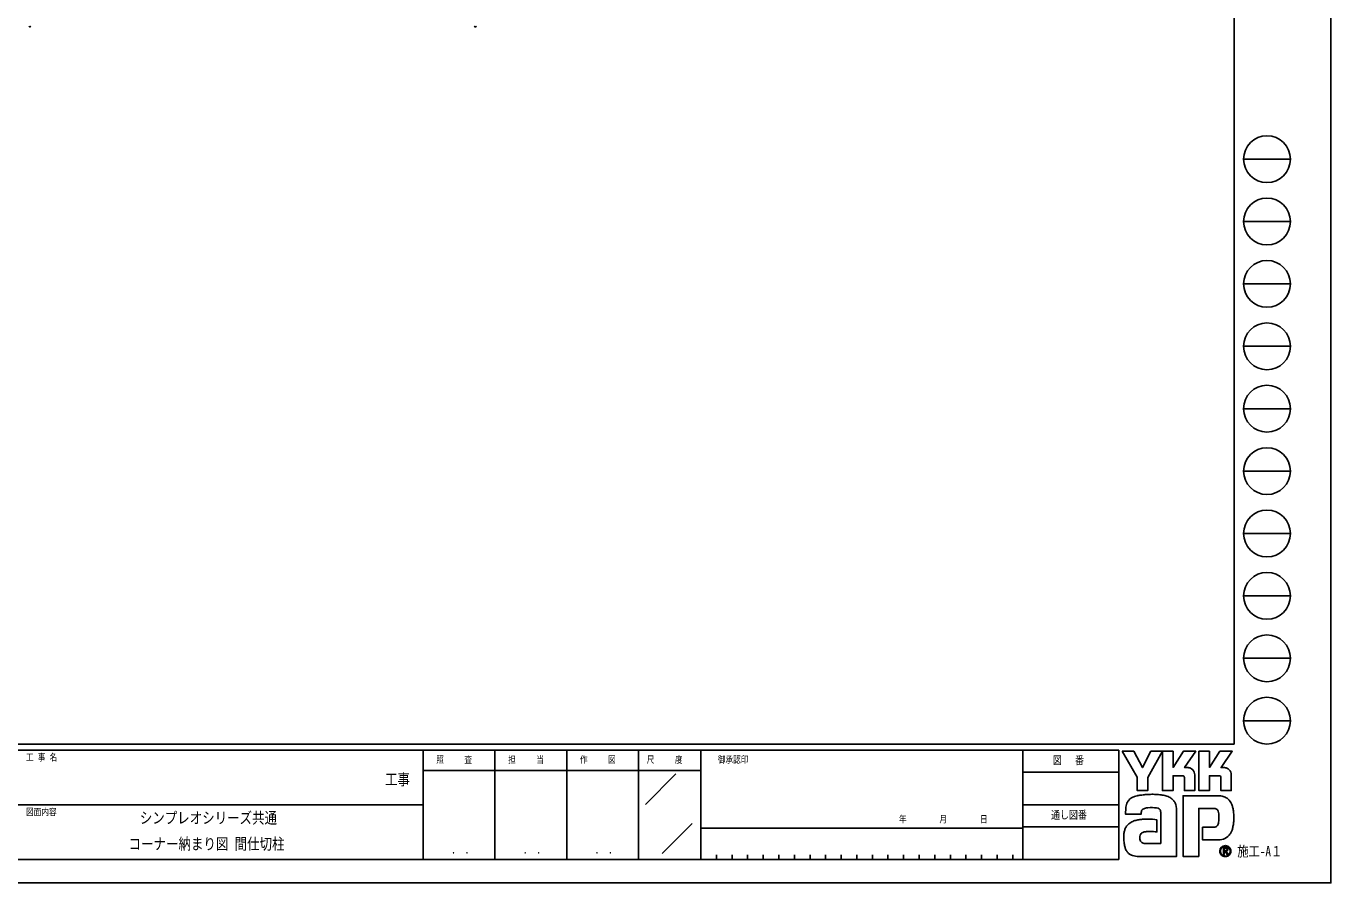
# Model space of a CAD drawing. Units: millimetres, scale not verified. Extents: x -5887 to 5887, y -4158 to 4158.
# Drawn here: x 30 to 5887, y -4158 to -313 of the extents above; entities that cross this region are included whole.
import ezdxf
from ezdxf.enums import TextEntityAlignment as Align

# ---------------------------------------------------------------- set-up
doc = ezdxf.new("R2010")
doc.units = ezdxf.units.MM
doc.header["$LTSCALE"] = 20
for name, color, linetype in [('0-2_USER1', 3, 'Continuous'), ('0-3_YKK_A1', 4, 'Continuous'), ('0-5_YKK_ZWAK', 7, 'Continuous')]:
    doc.layers.add(name, color=color, linetype=linetype)
doc.styles.add('ＭＳ ゴシック', font='')
doc.styles.get('ＭＳ ゴシック').set_extended_font_data('MS Gothic')

msp = doc.modelspace()

# ---------------------------------------------------------------- linework, layer by layer
at = {"layer": '0-3_YKK_A1'}
for centre, start, end in [((46.8, -311.11), 202.46633, 256.70293), ((46.8, -311.11), 256.70293, 283.29707), ((46.8, -311.11), 283.29707, 337.53367), ((2046.8, -311.11), 202.46633, 256.70293), ((2046.8, -311.11), 256.70293, 283.29707), ((2046.8, -311.11), 283.29707, 337.53367)]:
    msp.add_arc(centre, 5, start, end, dxfattribs=at)
at = {"layer": '0-5_YKK_ZWAK'}
for p, q in [((5453.03, 3885), (5453.03, -3535)), ((5495.03, -910), (5705.03, -910)), ((5495.03, -1190), (5705.03, -1190)), ((5495.03, -1470), (5705.03, -1470)), ((5495.03, -1750), (5705.03, -1750)), ((5495.03, -2030), (5705.03, -2030)), ((5495.03, -2310), (5705.03, -2310)), ((5495.03, -2590), (5705.03, -2590)), ((5495.03, -2870), (5705.03, -2870)), ((5495.03, -3150), (5705.03, -3150)), ((5495.03, -3430), (5705.03, -3430)), ((5453.03, -3535), (-5466.97, -3535)), ((1813.03, -3563), (-6.97, -3563)), ((2135.03, -3563), (2135.03, -4053)), ((2457.03, -3563), (2457.03, -4053)), ((2779.03, -3563), (2779.03, -4053)), ((3059.03, -3563), (2779.03, -3563)), ((4504.53, -3563), (3059.03, -3563)), ((3059.03, -3563), (3059.03, -4053)), ((4504.53, -3563), (4504.53, -4053)), ((4935.03, -3563), (4504.53, -3563)), ((4935.03, -3563), (4935.03, -4053)), ((2779.03, -3654), (1813.03, -3654)), ((2779.03, -3654), (3059.03, -3654)), ((2809.95, -3805.61), (2947.05, -3668.5)), ((4504.53, -3661), (4935.03, -3661)), ((-6.97, -3808), (1813.03, -3808)), ((4504.53, -3808), (4935.03, -3808)), ((2884.94, -4026.38), (3019.65, -3891.68)), ((3059.03, -3913), (4504.53, -3913)), ((4935.03, -3906), (4504.53, -3906)), ((3129.03, -4032), (3129.03, -4053)), ((3199.03, -4032), (3199.03, -4053)), ((3269.03, -4032), (3269.03, -4053)), ((3339.03, -4032), (3339.03, -4053)), ((3409.03, -4032), (3409.03, -4053)), ((3479.03, -4032), (3479.03, -4053)), ((3549.03, -4032), (3549.03, -4053)), ((3619.03, -4032), (3619.03, -4053)), ((3689.03, -4032), (3689.03, -4053)), ((3759.03, -4032), (3759.03, -4053)), ((3829.03, -4032), (3829.03, -4053)), ((3899.03, -4032), (3899.03, -4053)), ((3969.03, -4032), (3969.03, -4053)), ((4039.03, -4032), (4039.03, -4053)), ((4109.03, -4032), (4109.03, -4053)), ((4179.03, -4032), (4179.03, -4053)), ((4249.03, -4032), (4249.03, -4053)), ((4319.03, -4032), (4319.03, -4053)), ((4389.03, -4032), (4389.03, -4053)), ((4459.03, -4032), (4459.03, -4053)), ((5413.34, -4037.57), (5413.34, -4037.57)), ((-6.97, -4053), (1813.03, -4053)), ((1813.03, -4053), (2779.03, -4053)), ((2779.03, -4053), (3059.03, -4053)), ((3059.03, -4053), (4504.53, -4053)), ((4504.53, -4053), (4935.03, -4053))]:
    msp.add_line(p, q, dxfattribs=at)
for points in [[(-5887, -4158), (5887, -4158), (5887, 4158), (-5887, 4158)], [(4950.43, -3567.2), (5001.96, -3567.2), (5040.66, -3640.14), (5079.25, -3567.2), (5130.83, -3567.2), (5064.74, -3684.79), (5064.74, -3743.79), (5017.74, -3743.79), (5017.74, -3683.2)]]:
    msp.add_lwpolyline(points, close=True, dxfattribs=at)
for points in [[(2779.03, -3563), (1813.03, -3563), (1813.03, -4053)], [(5222.77, -3677.25), (5178.28, -3677.25), (5178.28, -3743.74), (5130.88, -3743.74), (5130.88, -3567.2), (5178.28, -3567.2), (5178.28, -3639.42), (5224.9, -3567.2), (5280.57, -3567.2), (5230.62, -3640.3), (5232.39, -3640.3), (5234.35, -3640.3), (5236.35, -3640.3), (5238.28, -3640.3), (5240.01, -3640.3), (5241.4, -3640.3), (5242.33, -3640.3), (5242.67, -3640.3)], [(5386.52, -3677.25), (5342.08, -3677.25), (5342.08, -3743.79), (5294.65, -3743.79), (5294.65, -3567.2), (5342.08, -3567.2), (5342.08, -3639.42), (5388.65, -3567.2), (5444.32, -3567.2), (5394.37, -3640.3), (5396.16, -3640.3), (5398.12, -3640.3), (5400.13, -3640.3), (5402.06, -3640.3), (5403.78, -3640.3), (5405.16, -3640.3), (5406.09, -3640.3), (5406.42, -3640.3)], [(5256.31, -3643.1), (5261.97, -3646.33), (5266.76, -3650.55), (5270.62, -3655.57), (5273.46, -3661.21), (5275.22, -3667.3), (5275.82, -3673.65), (5275.82, -3743.91), (5229.57, -3743.91), (5229.57, -3683.97)], [(5420.07, -3643.1), (5425.75, -3646.33), (5430.56, -3650.55), (5434.44, -3655.57), (5437.3, -3661.21), (5439.07, -3667.3), (5439.67, -3673.65), (5439.67, -3743.79), (5393.32, -3743.79), (5393.32, -3683.97)], [(5360.42, -3824.11), (5293.67, -3824.11), (5293.67, -4039), (5223.72, -4039), (5223.72, -3767.11), (5386.29, -3767.11)], [(5430.2, -3786.32), (5434.76, -3792.07), (5438.18, -3797.65), (5440.56, -3802.7)], [(5046.71, -3825.24), (5043.46, -3827.07), (5040.92, -3829.31), (5039, -3831.92), (5037.61, -3834.87), (5036.65, -3838.14), (5036.03, -3841.7), (5035.65, -3845.5), (5035.42, -3849.53), (4965.44, -3849.7), (4965.65, -3840.13), (4966.03, -3829.38)], [(5190.79, -3806.83), (5192.78, -3814.86), (5193.9, -3823.46), (5194.26, -3832.62), (5194.26, -4039), (5025.37, -4039)], [(5073.53, -3871.74), (5086.77, -3872.61), (5097.18, -3873.78), (5103.99, -3874.87), (5106.44, -3875.53), (5106.44, -3929.06), (5098.69, -3928.24), (5090.2, -3927.78), (5081.5, -3927.61), (5073.16, -3927.63), (5065.72, -3927.79), (5059.72, -3927.99), (5055.72, -3928.17), (5054.26, -3928.25), (5048.21, -3929.35), (5042.99, -3931.09), (5038.6, -3933.46), (5035.05, -3936.48), (5032.34, -3940.16), (5030.46, -3944.51), (5029.41, -3949.54), (5029.2, -3955.27), (5029.87, -3961.56), (5031.21, -3966.77), (5033.13, -3970.98), (5035.56, -3974.31), (5038.4, -3976.83), (5041.59, -3978.67), (5045.02, -3979.91), (5048.62, -3980.65), (5122.97, -3980.65), (5122.97, -3843.1), (5122.99, -3840.38), (5122.85, -3837.71), (5122.5, -3835.14), (5121.9, -3832.7), (5121.01, -3830.43), (5119.78, -3828.37), (5118.17, -3826.53), (5116.14, -3824.97)], [(5116.14, -3824.97), (5111.78, -3823.26), (5104.81, -3821.81), (5095.92, -3820.74), (5085.79, -3820.17), (5075.12, -3820.22), (5064.59, -3821)], [(5384.16, -3865.4), (5384.07, -3856.48), (5383.64, -3848.46), (5382.64, -3841.41), (5380.81, -3835.43)], [(5424.39, -3949.36), (5417.93, -3954.38), (5411.2, -3958.33), (5404.26, -3961.27), (5397.14, -3963.29), (5389.91, -3964.44), (5382.61, -3964.81), (5310.7, -3964.81), (5310.7, -3908.33), (5351.25, -3908.33), (5358.73, -3908.22), (5365.3, -3907.59), (5370.94, -3905.93)], [(5424.45, -4007.64), (5424.41, -4006.82), (5424.31, -4006.02), (5424.14, -4005.27), (5423.91, -4004.54), (5423.6, -4003.86), (5423.24, -4003.21), (5422.81, -4002.61), (5422.31, -4002.06), (5421.66, -4001.48), (5420.94, -4000.98), (5420.16, -4000.56), (5419.3, -4000.21), (5418.39, -3999.94), (5417.42, -3999.74), (5416.39, -3999.62), (5415.31, -3999.58), (5404.7, -3999.58), (5404.7, -4030.8), (5407.9, -4030.8), (5407.9, -4002.76), (5415.31, -4002.76), (5416.07, -4002.79), (5416.79, -4002.86), (5417.46, -4002.99), (5418.09, -4003.16), (5418.66, -4003.38), (5419.18, -4003.64), (5419.64, -4003.95), (5420.05, -4004.31)], [(5421.3, -4007.64), (5421.11, -4009.14), (5420.57, -4010.32), (5419.77, -4011.22), (5418.76, -4011.87), (5417.64, -4012.32), (5416.47, -4012.6), (5415.32, -4012.73), (5414.26, -4012.77), (5411.48, -4012.77), (5412.88, -4015.16), (5422.05, -4030.9), (5425.72, -4030.9), (5416.88, -4015.75), (5417.71, -4015.58), (5418.5, -4015.37), (5419.25, -4015.12), (5419.95, -4014.83), (5420.62, -4014.49), (5421.23, -4014.1), (5421.8, -4013.67), (5422.31, -4013.21)]]:
    msp.add_lwpolyline(points, dxfattribs=at)
for centre in [(5600.03, -910), (5600.03, -1190), (5600.03, -1470), (5600.03, -1750), (5600.03, -2030), (5600.03, -2310), (5600.03, -2590), (5600.03, -2870), (5600.03, -3150), (5600.03, -3430)]:
    msp.add_circle(centre, 105, dxfattribs=at)
for centre, radius, start, end in [((5223.01, -3683.81), 6.56, 358.57817, 92.1683), ((5242.74, -3675.26), 34.97, 78.26798, 90.11215), ((5243.24, -3672.72), 32.38, 66.19963, 78.22058), ((5386.79, -3683.78), 6.53, 358.29941, 92.43455), ((5406.49, -3675.33), 35.03, 78.27851, 90.10826), ((5406.97, -3672.87), 32.53, 66.2483, 78.23226), ((5049.86, -3830.21), 83.55, 163.48385, 171.57982), ((5028.25, -3823.8), 61.01, 152.2125, 163.4865), ((5018.91, -3818.97), 50.5, 138.03852, 152.12015), ((5018.9, -3819.21), 50.66, 122.60463, 137.83438), ((5025.6, -3830.04), 63.39, 108.37421, 122.42809), ((5036.21, -3867.77), 102.55, 100.93159, 107.35499), ((5070.87, -4035.94), 274.26, 97.86054, 101.37938), ((5087.15, -4149.01), 388.49, 94.90201, 97.9576), ((5088.26, -4158.06), 397.6, 91.6169, 94.94971), ((5086.72, -4093.68), 333.2, 87.51794, 91.66439), ((5091.04, -4000.89), 240.31, 81.92631, 87.59083), ((5103.82, -3913.32), 151.82, 73.67137, 82.05943), ((5122.78, -3849.88), 85.61, 60.60528, 73.9085), ((5130.54, -3834.41), 68.32, 52.17347, 59.90542), ((5137.48, -3825.43), 56.97, 43.55042, 52.14561), ((5141.3, -3821.73), 51.66, 34.48659, 43.50182), ((5141.33, -3821.65), 51.59, 25.58915, 34.43128), ((5136.74, -3823.8), 56.66, 17.43089, 25.54591), ((5383.64, -3841.9), 74.84, 78.73198, 87.96551), ((5385.83, -3830.68), 63.4, 69.03034, 78.69541), ((5387.88, -3825.22), 57.58, 59.39484, 68.9885), ((5388.82, -3823.56), 55.66, 50.3012, 59.3616), ((5388.48, -3823.95), 56.19, 42.05209, 50.28551), ((5360.73, -3839.94), 88.09, 14.76267, 25.00486), ((5092.93, -3836.64), 127.1, 171.55622, 176.72493), ((5065.19, -3869.08), 47.58, 102.4979, 112.84632), ((5074.39, -3908.79), 88.34, 96.37207, 102.75341), ((5360.8, -3858.41), 34.31, 77.94572, 90.63794), ((5363.78, -3844.42), 20, 60.20991, 77.92418), ((5365.71, -3840.79), 15.89, 39.8078, 59.75378), ((5363, -3842.87), 19.3, 22.65544, 39.38165), ((5306.7, -3854.66), 144.09, 7.9139, 14.95041), ((5252.74, -3862.51), 198.62, 2.54376, 8.01251), ((5221.81, -3864.13), 229.59, 357.76419, 2.60674), ((5029.44, -3942.8), 71.27, 153.89178, 164.94341), ((5018.9, -3937.74), 59.57, 142.04688, 153.80771), ((5016.86, -3936.28), 57.07, 130.60221, 141.94427), ((5020.23, -3940.32), 62.32, 120.60724, 130.53081), ((5026.86, -3951.6), 75.41, 112.58838, 120.58162), ((5035.79, -3973.06), 98.65, 106.61303, 112.59024), ((5049.83, -4020.26), 147.9, 99.87193, 106.59825), ((5057.7, -4064.58), 192.91, 94.78469, 99.91711), ((5061.53, -4108.68), 237.18, 90.80099, 94.81812), ((5062.11, -4141.52), 270.02, 87.57779, 90.82714), ((5364.41, -3891.2), 16.12, 293.91672, 314.09376), ((5362.21, -3889.26), 19.04, 314.78099, 333.92928), ((5348.07, -3882.39), 34.76, 334.00676, 347.34989), ((5309.5, -3873.46), 74.35, 347.14308, 355.40008), ((5225.08, -3866.21), 159.07, 355.2339, 0.29193), ((5338.77, -3885.16), 110.56, 339.22498, 347.31457), ((5276.81, -3870.71), 174.18, 347.15166, 352.97565), ((5230.64, -3864.7), 220.75, 352.8937, 357.82206), ((5093.39, -3952.88), 136.21, 174.55588, 182.47272), ((5169.5, -3951.68), 212.31, 181.90948, 187.89042), ((5052.57, -3948.97), 95.21, 164.97537, 174.56739), ((5080.17, -3964.25), 122.1, 187.80471, 196.36971), ((5377.72, -3896.74), 70.33, 311.57033, 318.66243), ((5369.58, -3889.6), 81.16, 318.67367, 325.29112), ((5390.5, -3905.2), 55.09, 326.23251, 339.61931), ((5033.01, -3978.18), 72.92, 196.3102, 208.20993), ((5012.47, -3989.11), 49.66, 208.29777, 223.35561), ((5007.84, -3993.19), 43.49, 223.64205, 239.63663), ((5011.68, -3986.19), 51.47, 239.8785, 253.65355), ((5018.72, -3962.01), 76.66, 253.69102, 263.74909), ((5024.68, -3908.94), 130.07, 263.68487, 270.30455), ((5413.38, -4015.47), 24.7, 90.09157, 179.92363), ((5413.23, -4015.49), 24.55, 179.86065, 225.14399), ((5413.23, -4015.39), 21.96, 134.8007, 180.12175), ((5413.14, -4015.53), 21.87, 179.75513, 225.29722), ((5413.35, -4015.5), 24.63, 224.94536, 269.98445), ((5413.29, -4015.26), 21.92, 89.86602, 135.149), ((5413.3, -4015.72), 21.85, 224.62822, 270.10973), ((5413.38, -4015.42), 24.65, 44.93442, 90.08536), ((5413.35, -4015.37), 24.75, 269.98802, 314.93777), ((5413.39, -4015.43), 22.09, 45.03108, 90.11509), ((5413.31, -4015.4), 22.17, 270.09072, 359.90926), ((5416.61, -4007.5), 4.69, 358.3894, 42.86139), ((5416.7, -4007.86), 7.75, 316.37674, 1.6565), ((5413.4, -4015.44), 22.08, 0.00643, 45.07115), ((5413.58, -4015.34), 24.46, 359.78949, 45.13288), ((5413.51, -4015.53), 24.52, 314.92572, 0.23508)]:
    msp.add_arc(centre, radius, start, end, dxfattribs=at)

# ---------------------------------------------------------------- texts
at = {"layer": '0-2_USER1', "style": 'ＭＳ ゴシック', "width": 0.8}
for s, p in [('シンプレオシリーズ共通', (540.89, -3907.17)), (' コーナー納まり図 間仕切柱', (462.49, -4023.83))]:
    msp.add_text(s, height=51.32, dxfattribs=at).set_placement(p, align=Align.BOTTOM_LEFT)
at = {"layer": '0-5_YKK_ZWAK', "style": 'ＭＳ ゴシック', "width": 0.8}
for s, height, p in [('工 事 名', 30.79, (29.78, -3619)), ('照     査', 30.79, (1870.99, -3629.5)), ('担     当', 30.79, (2194.11, -3629.5)), ('作     図', 30.79, (2516.11, -3629.5)), ('尺     度', 30.79, (2815.99, -3629.5)), ('御承認印', 30.79, (3134.79, -3629.5)), ('図\u3000 番', 35.92, (4638.76, -3636.5)), ('工事', 51.32, (1641.27, -3734.45)), ('図面内容', 30.79, (29.78, -3864)), ('年        月        日', 30.79, (3947.87, -3896.5)), ('通し図番', 35.92, (4630.92, -3881.5)), ('． ．', 36.28, (1939, -4038.09)), ('． ．', 36.28, (2261, -4038.09)), ('． ．', 36.28, (2583, -4038.09)), ('施工-A１', 46.19, (5467.03, -4053))]:
    msp.add_text(s, height=height, dxfattribs=at).set_placement(p, align=Align.BOTTOM_LEFT)

doc.saveas('drawing.dxf')
